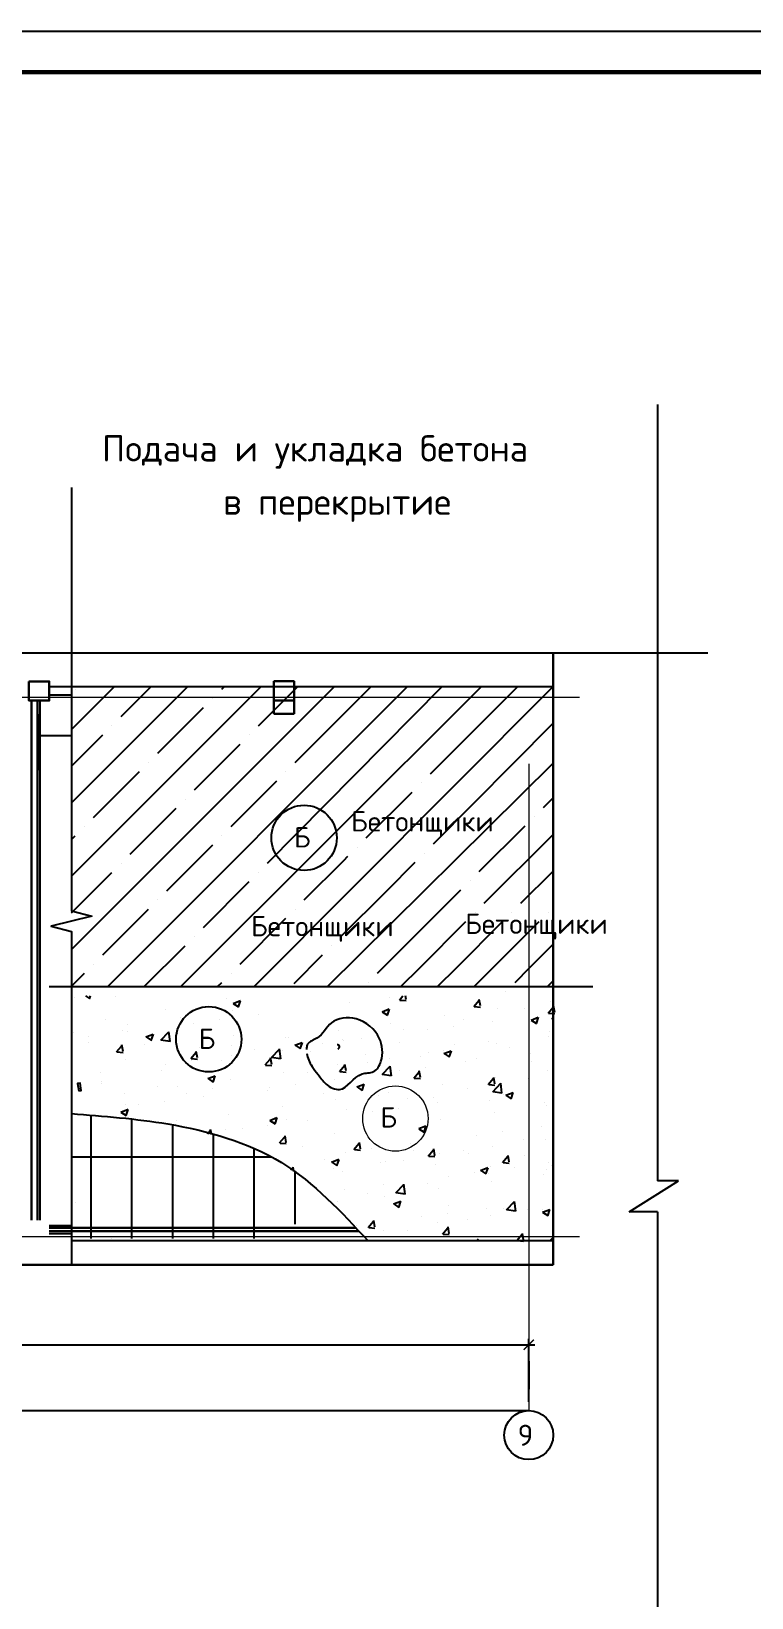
# Model space of a CAD drawing. Header units: millimetres. Extents: x 5763 to 12018931, y 39842 to 3600577.
# Drawn here: x 473923 to 491575, y 275832 to 314200 of the extents above; entities that cross this region are included whole.
import ezdxf

# ---------------------------------------------------------------- set-up
doc = ezdxf.new("R2010")
doc.units = ezdxf.units.MM
doc.linetypes.add('ACAD_ISO04W100', pattern=[30, 24, -3, 0, -3])
for name, color, linetype in [('доп сетки', 120, 'Continuous'), ('Размеры', 7, 'Continuous'), ('тон стена', 7, 'Continuous'), ('тонкие', 2, 'Continuous')]:
    doc.layers.add(name, color=color, linetype=linetype)
for name, color, linetype, lineweight in [('Колонна', 7, 'Continuous', 5), ('Оси', 7, 'ACAD_ISO04W100', 15), ('Основные', 7, 'Continuous', 30), ('разм', 5, 'Continuous', 15), ('Стена', 7, 'Continuous', 50)]:
    doc.layers.add(name, color=color, linetype=linetype, lineweight=lineweight)
doc.styles.add('ISOCPEUR', font='isocpeur.ttf')
doc.styles.get("Standard").update_dxf_attribs({"font": 'romans.shx', "width": 0.7, "oblique": 15, "height": 500})
doc.dimstyles.new('ISO-25', dxfattribs={"dimtxt": 500, "dimasz": 250, "dimexe": 150, "dimexo": 100, "dimgap": 125, "dimtad": 1, "dimtxsty": 'Standard', "dimblk": 'ARCHTICK', "dimcen": 25, "dimdle": 150, "dimadec": 0, "dimazin": 0, "dimtfac": 1, "dimtmove": 0, "dimatfit": 3, "dimfxl": 1, "dimarcsym": 0})

# ---------------------------------------------------------------- blocks, each defined once
blk = doc.blocks.new('_ArchTick')
at = {"color": 0, "linetype": 'ByBlock', "const_width": 0.15}
blk.add_lwpolyline([(-0.5, -0.5), (0.5, 0.5)], dxfattribs=at)
blk = doc.blocks.new('*D233')
at = {"color": 0, "lineweight": -2, "transparency": 16777216}
for p, q in [((429613, 282026), (486263, 282026)), ((429763, 280628), (429763, 282176)), ((486113, 280628), (486113, 282176))]:
    blk.add_line(p, q, dxfattribs=at)
at = {"layer": 'Defpoints', "color": 0, "transparency": 16777216}
for p in [(486113, 282026), (429763, 280528), (486113, 280528)]:
    blk.add_point(p, dxfattribs=at)
at = {"color": 0, "lineweight": -2, "transparency": 16777216, "xscale": 250, "yscale": 250, "zscale": 250, "rotation": 180}
blk.add_blockref('_ArchTick', (429763, 282026), dxfattribs=at)
at = {"color": 0, "lineweight": -2, "transparency": 16777216, "xscale": 250, "yscale": 250, "zscale": 250}
blk.add_blockref('_ArchTick', (486113, 282026), dxfattribs=at)
at = {"color": 0, "transparency": 16777216, "insert": (457938, 282401), "char_height": 500, "attachment_point": 5}
blk.add_mtext('29560', dxfattribs=at)

msp = doc.modelspace()

# ---------------------------------------------------------------- linework, layer by layer
msp.add_line((429762.70548, 280413.92865), (486112.70548, 280413.92865))
at = {"color": 0}
msp.add_lwpolyline([(411614.6773, 195399.82394), (411614.6773, 314199.82394), (579814.6773, 314199.82394), (579814.6773, 195399.82394)], close=True, dxfattribs=at)
at = {"color": 0, "lineweight": 40, "const_width": 100}
msp.add_lwpolyline([(415614.6773, 196399.82394), (415614.6773, 313199.82394), (578814.6773, 313199.82394), (578814.6773, 196399.82394)], close=True, dxfattribs=at)
at = {"layer": 'доп сетки', "color": 0}
for p, q in [((474908.31467, 297098.98551), (475959.98197, 298150.65281)), ((474908.31467, 295302.93429), (477756.03319, 298150.65281)), ((474908.31467, 293506.88306), (479552.08442, 298150.65281)), ((474908.31467, 291710.83184), (481349.73449, 298150.65281)), ((475794.18686, 290800.65281), (483139.04722, 298150.65281)), ((476122.26492, 297414.90976), (476858.00797, 298150.65281)), ((477590.23809, 290800.65281), (484953.99967, 298150.65281)), ((478591.83535, 298088.42897), (478654.05919, 298150.65281)), ((479386.28931, 290800.65281), (486707.64904, 298150.65281)), ((479489.86097, 297190.40336), (480450.11042, 298150.65281)), ((479714.36737, 293822.80732), (483987.48163, 298150.65281)), ((480387.88658, 296292.37775), (482253.11754, 298150.65281)), ((483702.39298, 296014.7817), (485842.01111, 298150.65281)), ((474999.73291, 298088.42897), (474999.73291, 298088.42897)), ((478367.32895, 297863.92257), (478367.32895, 297863.92257)), ((477020.29053, 296516.88415), (478142.82255, 297639.41617)), ((475897.75852, 297190.40336), (475897.75852, 297190.40336)), ((483780.66373, 294297.00122), (486707.58805, 297254.60382)), ((474908.31467, 296200.95951), (475673.25212, 296965.89696)), ((477918.31615, 295618.85854), (479040.84816, 296741.39056)), ((479265.35456, 296965.89696), (479265.35456, 296965.89696)), ((476795.78413, 296292.37775), (476795.78413, 296292.37775)), ((481182.34054, 290800.65281), (486707.52097, 296269.08651)), ((475448.74571, 294945.33933), (476571.27773, 296067.87135)), ((478816.34176, 294720.83293), (479938.87377, 295843.36494)), ((480163.38018, 296067.87135), (480163.38018, 296067.87135)), ((482130.84816, 294443.23688), (483253.38018, 295565.7689)), ((483477.88658, 295790.2753), (483477.88658, 295790.2753)), ((476346.77132, 294047.31372), (477469.30334, 295169.84573)), ((477693.80974, 295394.35214), (477693.80974, 295394.35214)), ((486470.79512, 295191.08139), (486707.4637, 295427.74998)), ((475224.23931, 294720.83293), (475224.23931, 294720.83293)), ((484899.2503, 293619.53657), (486021.78231, 294742.06859)), ((486246.28872, 294966.57499), (486246.28872, 294966.57499)), ((474908.31467, 294404.90829), (474999.73291, 294496.32652)), ((478591.83535, 294496.32652), (478591.83535, 294496.32652)), ((485019.93658, 292842.19763), (486707.40215, 294523.37023)), ((477244.79694, 293149.28811), (478367.32895, 294271.82012)), ((481578.26409, 293890.65281), (481681.83535, 293994.22408)), ((481906.34176, 294218.73048), (481906.34176, 294218.73048)), ((483556.15732, 294072.49482), (483556.15732, 294072.49482)), ((474908.31467, 292608.85706), (475897.75852, 293598.30091)), ((476122.26492, 293822.80732), (476122.26492, 293822.80732)), ((479489.86097, 293598.30091), (479489.86097, 293598.30091)), ((480612.39298, 292924.7817), (481578.26409, 293890.65281)), ((482632.95061, 293149.28811), (483331.65092, 293847.98842)), ((485917.96258, 292842.19763), (486707.34125, 293628.63251)), ((478142.82255, 292251.26249), (479265.35456, 293373.79451)), ((481510.41859, 292026.75609), (482632.95061, 293149.28811)), ((483327.70548, 292047.99175), (484450.23749, 293170.52377)), ((484674.7439, 293395.03017), (484674.7439, 293395.03017)), ((477020.29053, 292924.7817), (477020.29053, 292924.7817)), ((475673.25212, 291577.74329), (476795.78413, 292700.2753)), ((479040.84816, 291353.23688), (480163.38018, 292475.7689)), ((480387.88658, 292700.2753), (480387.88658, 292700.2753)), ((483448.39176, 291270.65281), (484570.92378, 292393.18482)), ((484346.41776, 291270.65281), (485468.94978, 292393.18482)), ((484795.43018, 292617.69123), (484795.43018, 292617.69123)), ((485244.44298, 291270.65281), (486366.975, 292393.18482)), ((485693.45618, 292617.69123), (485693.45618, 292617.69123)), ((486591.4814, 292617.69123), (486591.4814, 292617.69123)), ((477918.31615, 292026.75609), (477918.31615, 292026.75609)), ((482408.44421, 291128.73048), (483327.70548, 292047.99175)), ((476692.21286, 290800.65281), (477693.80974, 291802.24969)), ((481285.91219, 291802.24969), (481285.91219, 291802.24969)), ((486142.46898, 291270.65281), (486707.21919, 291835.40302)), ((475448.74571, 291353.23688), (475448.74571, 291353.23688)), ((480362.70548, 290879.04297), (481061.40579, 291577.74329)), ((482978.39176, 290800.65281), (483448.39176, 291270.65281)), ((483876.41776, 290800.65281), (484346.41776, 291270.65281)), ((484774.44298, 290800.65281), (485244.44298, 291270.65281)), ((485776.04025, 290904.22408), (486142.46898, 291270.65281)), ((474908.31467, 290812.80584), (475224.23931, 291128.73048)), ((478488.26409, 290800.65281), (478591.83535, 290904.22408)), ((478816.34176, 291128.73048), (478816.34176, 291128.73048)), ((482183.9378, 290904.22408), (482183.9378, 290904.22408)), ((486570.49421, 290800.65281), (486707.65676, 290937.81536)), ((474980.97558, 290520.80546), (474980.97558, 290520.80546)), ((475248.12646, 290573.58521), (475347.99887, 290506.22042)), ((475347.80941, 290504.21309), (475371.08645, 290573.58521)), ((475355.71522, 290484.11505), (475355.71522, 290484.11505)), ((475991.57838, 290567.82802), (475991.57838, 290567.82802)), ((478700.1315, 290504.45434), (478700.1315, 290504.45434)), ((478867.18694, 290388.4593), (479045.03401, 290456.72839)), ((478998.11718, 290300.79061), (479049.61902, 290454.28058)), ((482689.32135, 290535.76662), (482689.32135, 290535.76662)), ((482944.33877, 290471.49761), (483030.00044, 290573.58521)), ((482955.97571, 290471.25079), (483107.79578, 290457.96825)), ((483107.91746, 290486.45282), (483091.84549, 290573.58521)), ((484766.18546, 290312.10675), (484888.6365, 290458.03822)), ((484929.75585, 290327.04998), (484900.38807, 290486.26412)), ((485551.53385, 290679.71767), (485551.53385, 290679.71767)), ((477218.83968, 290250.18943), (477218.83968, 290250.18943)), ((478856.4321, 290207.14502), (478856.4321, 290207.14502)), ((478871.96165, 290388.01712), (478998.30698, 290302.79612)), ((479487.34111, 290114.21792), (479487.34111, 290114.21792)), ((481727.34223, 290409.11966), (481727.34223, 290409.11966)), ((482517.5006, 290185.03324), (482695.34767, 290253.30234)), ((482522.26976, 290184.59282), (482648.61508, 290099.37182)), ((482648.42495, 290097.36813), (482699.92679, 290250.8581)), ((484051.1313, 290083.9244), (484051.1313, 290083.9244)), ((484777.81657, 290311.86036), (484929.63665, 290298.57783)), ((485355.2606, 290262.76731), (485355.2606, 290262.76731)), ((486001.72181, 290260.25462), (486001.72181, 290260.25462)), ((486588.03215, 290152.7159), (486710.48319, 290298.64737)), ((486599.65744, 290152.46994), (486751.47751, 290139.18741)), ((486638.23117, 290425.37455), (486638.23117, 290425.37455)), ((486751.59423, 290167.64714), (486722.22645, 290326.86128)), ((475737.54787, 289995.92452), (475737.54787, 289995.92452)), ((476156.14825, 289713.50002), (476156.14825, 289713.50002)), ((476269.33223, 289865.69488), (476269.33223, 289865.69488)), ((476285.36087, 289692.66922), (476285.36087, 289692.66922)), ((477098.55425, 289485.66295), (477296.39103, 289691.85139)), ((477323.5732, 289451.92665), (477295.51083, 289693.14984)), ((477573.46153, 290044.53779), (477573.46153, 290044.53779)), ((477889.49883, 289903.85799), (477889.49883, 289903.85799)), ((478525.36199, 289987.57097), (478525.36199, 289987.57097)), ((481448.91805, 289730.87735), (481448.91805, 289730.87735)), ((482731.88862, 289893.48459), (482731.88862, 289893.48459)), ((483039.13818, 289751.7248), (483039.13818, 289751.7248)), ((483625.26268, 289745.14964), (483625.26268, 289745.14964)), ((484261.12584, 289828.86261), (484261.12584, 289828.86261)), ((484520.43, 290005.98971), (484520.43, 290005.98971)), ((485223.10496, 289955.50956), (485223.10496, 289955.50956)), ((486167.81425, 289981.60719), (486345.66132, 290049.87629)), ((486172.57787, 289981.16851), (486298.92319, 289895.94752)), ((486298.73272, 289893.94565), (486350.23456, 290047.43562)), ((486610.34425, 289702.5549), (486610.34425, 289702.5549)), ((486674.06586, 290006.19846), (486707.52528, 290039.65788)), ((474950.08955, 289675.25507), (474950.08955, 289675.25507)), ((475323.38175, 289566.02227), (475323.38175, 289566.02227)), ((475335.79586, 289429.60221), (475335.79586, 289429.60221)), ((476009.38622, 289198.49258), (476131.83726, 289344.42405)), ((476172.97729, 289213.49447), (476143.60951, 289372.70861)), ((476691.70181, 289372.31477), (476691.70181, 289372.31477)), ((476733.02209, 289569.23016), (476910.86916, 289637.49926)), ((476737.79745, 289568.78944), (476864.14278, 289483.56844)), ((476863.95227, 289481.56203), (476915.45411, 289635.052)), ((477096.37317, 289494.87213), (477322.2724, 289459.83649)), ((477512.0542, 289656.21258), (477512.0542, 289656.21258)), ((478047.60777, 289315.02733), (478047.60777, 289315.02733)), ((478825.54607, 289361.59464), (478825.54607, 289361.59464)), ((478867.96015, 289598.92514), (478867.96015, 289598.92514)), ((480144.78875, 289552.03445), (480144.78875, 289552.03445)), ((480223.8661, 289541.6377), (480223.8661, 289541.6377)), ((480383.33574, 289365.80411), (480561.18281, 289434.07321)), ((480388.10556, 289365.36514), (480514.45089, 289280.14414)), ((480423.28244, 289323.60094), (480423.28244, 289323.60094)), ((480514.26004, 289278.13955), (480565.76188, 289431.62952)), ((481059.14561, 289407.31391), (481059.14561, 289407.31391)), ((481557.84637, 289497.45989), (481557.84637, 289497.45989)), ((481579.77205, 289484.35026), (481579.77205, 289484.35026)), ((482021.12473, 289533.96087), (482021.12473, 289533.96087)), ((482935.678, 289427.06282), (482935.678, 289427.06282)), ((484291.58396, 289369.77538), (484291.58396, 289369.77538)), ((485129.05244, 289448.28999), (485129.05244, 289448.28999)), ((485324.37457, 289417.21692), (485324.37457, 289417.21692)), ((485647.48991, 289312.48794), (485647.48991, 289312.48794)), ((486607.34514, 289579.82416), (486607.34514, 289579.82416)), ((476021.04051, 289198.24605), (476172.86059, 289184.96351)), ((476238.4462, 289020.14449), (476238.4462, 289020.14449)), ((477542.5755, 289198.9874), (477542.5755, 289198.9874)), ((477831.23291, 289039.10172), (477953.68395, 289185.03319)), ((477842.88138, 289038.85563), (477994.70145, 289025.57309)), ((477857.16537, 288985.76522), (477857.16537, 288985.76522)), ((477994.81568, 289054.09163), (477965.4479, 289213.30577)), ((478595.26274, 288988.93007), (478595.26274, 288988.93007)), ((478819.14449, 289112.41217), (478819.14449, 289112.41217)), ((479403.51372, 289257.73989), (479403.51372, 289257.73989)), ((479653.0796, 288879.71087), (479775.53064, 289025.64233)), ((479816.65406, 288894.68879), (479787.28628, 289053.90293)), ((479807.16397, 289074.44438), (480033.0632, 289039.40873)), ((479809.34466, 289065.23967), (480007.18144, 289271.42811)), ((480034.36403, 289031.50397), (480006.30166, 289272.72716)), ((480076.55456, 289243.19498), (480076.55456, 289243.19498)), ((480759.41967, 289200.45245), (480759.41967, 289200.45245)), ((482115.32562, 289143.16501), (482115.32562, 289143.16501)), ((482166.46881, 288939.76017), (482166.46881, 288939.76017)), ((482701.00259, 289047.9342), (482701.00259, 289047.9342)), ((483471.23157, 289085.87757), (483471.23157, 289085.87757)), ((483647.76062, 289194.02508), (483647.76062, 289194.02508)), ((484020.24527, 289238.37401), (484020.24527, 289238.37401)), ((484033.64939, 289162.37806), (484211.49647, 289230.64715)), ((484038.41367, 289161.94083), (484164.759, 289076.71984)), ((484164.56781, 289074.71707), (484216.06965, 289228.20704)), ((484554.90834, 288953.70382), (484554.90834, 288953.70382)), ((484827.13752, 289028.59013), (484827.13752, 289028.59013)), ((486159.0463, 289164.89258), (486159.0463, 289164.89258)), ((486183.04348, 288971.30269), (486183.04348, 288971.30269)), ((474919.20352, 288829.70468), (474919.20352, 288829.70468)), ((475617.16425, 288690.86348), (475617.16425, 288690.86348)), ((477113.97093, 288734.66516), (477113.97093, 288734.66516)), ((477221.30221, 288902.05225), (477221.30221, 288902.05225)), ((478249.17089, 288546.57498), (478427.01796, 288614.84407)), ((478253.94137, 288546.13746), (478380.28669, 288460.91646)), ((478380.09514, 288458.91098), (478431.59697, 288612.40095)), ((479664.72224, 288879.4652), (479816.54231, 288866.18267)), ((480113.90272, 288706.48406), (480113.90272, 288706.48406)), ((480685.177, 288685.49526), (480685.177, 288685.49526)), ((481352.9281, 288532.15512), (481352.9281, 288532.15512)), ((481418.03202, 288885.32696), (481418.03202, 288885.32696)), ((481474.92629, 288720.32001), (481597.37733, 288866.25148)), ((481486.56311, 288720.07478), (481638.38318, 288706.79225)), ((481638.49245, 288735.28594), (481609.12467, 288894.50009)), ((482517.95476, 288654.01662), (482743.854, 288618.98097)), ((482520.13507, 288644.81639), (482717.97185, 288851.00483)), ((482745.15485, 288611.08129), (482717.09248, 288852.30448)), ((482957.06606, 288743.34389), (482957.06606, 288743.34389)), ((483296.77298, 288560.92916), (483419.22402, 288706.86062)), ((483308.40397, 288560.68436), (483460.22404, 288547.40182)), ((483460.33083, 288575.8831), (483430.96305, 288735.09724)), ((483592.92922, 288827.05686), (483592.92922, 288827.05686)), ((485118.61967, 288401.5383), (485241.07071, 288547.46977)), ((485282.16921, 288416.48026), (485252.80143, 288575.6944)), ((485293.48854, 288571.66653), (485293.48854, 288571.66653)), ((486099.10298, 288559.40244), (486099.10298, 288559.40244)), ((486576.4591, 288734.27377), (486576.4591, 288734.27377)), ((475632.67911, 288480.40025), (475632.67911, 288480.40025)), ((475650.81704, 288422.39166), (475650.81704, 288422.39166)), ((476207.56017, 288174.5941), (476207.56017, 288174.5941)), ((477006.72299, 288365.10422), (477006.72299, 288365.10422)), ((477511.68947, 288353.43701), (477511.68947, 288353.43701)), ((477722.59337, 288176.96544), (477722.59337, 288176.96544)), ((478362.62895, 288307.81678), (478362.62895, 288307.81678)), ((478794.66004, 288516.04425), (478794.66004, 288516.04425)), ((479718.5349, 288250.52934), (479718.5349, 288250.52934)), ((479755.08582, 288321.79519), (479755.08582, 288321.79519)), ((480390.94898, 288405.50817), (480390.94898, 288405.50817)), ((481074.44085, 288193.2419), (481074.44085, 288193.2419)), ((481899.48454, 288343.14893), (482077.33161, 288411.41802)), ((481904.24947, 288342.71316), (482030.5948, 288257.49216)), ((482030.40291, 288255.4885), (482081.90474, 288408.97847)), ((482670.11655, 288202.38381), (482670.11655, 288202.38381)), ((483989.35923, 288392.82362), (483989.35923, 288392.82362)), ((484617.81116, 288305.13753), (484617.81116, 288305.13753)), ((485130.24483, 288401.29394), (485282.06491, 288388.0114)), ((485228.74556, 288233.58886), (485454.64479, 288198.55321)), ((485230.92548, 288224.39311), (485428.76225, 288430.58155)), ((485455.94568, 288190.65861), (485427.88331, 288431.8818)), ((485490.84967, 288163.08684), (485490.84967, 288163.08684)), ((485549.79819, 288139.72287), (485727.64526, 288207.99197)), ((485680.71067, 288052.06601), (485732.21251, 288205.55598)), ((486126.71283, 288246.79981), (486126.71283, 288246.79981)), ((476115.00603, 287727.34585), (476292.8531, 287795.61494)), ((476241.30156, 287922.70053), (476241.30156, 287922.70053)), ((476245.93023, 287639.6824), (476297.43207, 287793.17237)), ((476553.10558, 287900.2465), (476553.10558, 287900.2465)), ((477188.96874, 287983.95947), (477188.96874, 287983.95947)), ((478150.94786, 288110.60642), (478150.94786, 288110.60642)), ((480083.01668, 287860.93367), (480083.01668, 287860.93367)), ((481387.14599, 288039.77658), (481387.14599, 288039.77658)), ((481655.22753, 287796.60771), (481655.22753, 287796.60771)), ((482430.3468, 288135.95446), (482430.3468, 288135.95446)), ((482924.73259, 287825.25111), (482924.73259, 287825.25111)), ((483136.51935, 288050.87262), (483136.51935, 288050.87262)), ((483786.25275, 288078.66702), (483786.25275, 288078.66702)), ((483886.71171, 287951.89807), (483886.71171, 287951.89807)), ((485142.1587, 288021.37958), (485142.1587, 288021.37958)), ((485554.55758, 288139.28885), (485680.90291, 288054.06785)), ((486498.06466, 287964.09214), (486498.06466, 287964.09214)), ((486545.57307, 287888.72338), (486545.57307, 287888.72338)), ((474948.96762, 287689.05773), (474948.96762, 287689.05773)), ((476119.77717, 287726.90978), (476246.1225, 287641.68878)), ((477480.80344, 287507.88662), (477480.80344, 287507.88662)), ((478763.774, 287670.49386), (478763.774, 287670.49386)), ((479722.75236, 287403.70242), (479722.75236, 287403.70242)), ((479765.31968, 287523.91979), (479943.16676, 287592.18889)), ((479770.08528, 287523.48548), (479896.4306, 287438.26448)), ((479896.238, 287436.25992), (479947.73983, 287589.74989)), ((480173.93572, 287542.3428), (480173.93572, 287542.3428)), ((480684.73148, 287530.34937), (480684.73148, 287530.34937)), ((482288.86943, 287741.53814), (482288.86943, 287741.53814)), ((483415.63334, 287320.49374), (483593.48041, 287388.76284)), ((483546.54577, 287232.83744), (483598.0476, 287386.32741)), ((483958.4732, 287547.27324), (483958.4732, 287547.27324)), ((485262.6025, 287726.11614), (485262.6025, 287726.11614)), ((478239.96452, 287195.6259), (478306.11816, 287274.46474)), ((478342.77917, 287167.64641), (478317.86126, 287302.73605)), ((478692.64391, 287288.07789), (478692.64391, 287288.07789)), ((479086.88919, 287319.98944), (479086.88919, 287319.98944)), ((480005.51381, 286969.14242), (480127.96485, 287115.07388)), ((480052.13065, 287015.38328), (480052.13065, 287015.38328)), ((480169.06743, 286984.11906), (480139.69965, 287143.33321)), ((481356.25995, 287194.22619), (481356.25995, 287194.22619)), ((482639.23052, 287356.83343), (482639.23052, 287356.83343)), ((483420.39339, 287320.06117), (483546.73871, 287234.84017)), ((484822.65305, 287161.28109), (484822.65305, 287161.28109)), ((485458.51621, 287244.99406), (485458.51621, 287244.99406)), ((485994.23422, 287043.87817), (485994.23422, 287043.87817)), ((486420.49533, 287371.64101), (486420.49533, 287371.64101)), ((486514.68704, 287043.17299), (486514.68704, 287043.17299)), ((480017.1505, 286968.89877), (480168.97057, 286955.61624)), ((480579.82072, 286895.30984), (480579.82072, 286895.30984)), ((481620.67281, 286739.73239), (481620.67281, 286739.73239)), ((481827.3605, 286809.75156), (481949.81154, 286955.68303)), ((481838.99137, 286809.50835), (481990.81144, 286796.22582)), ((481935.72667, 286838.0224), (481935.72667, 286838.0224)), ((481990.90581, 286824.71622), (481961.53803, 286983.93037)), ((482256.53597, 286823.44537), (482256.53597, 286823.44537)), ((483218.51509, 286950.09232), (483218.51509, 286950.09232)), ((483291.63262, 286780.73496), (483291.63262, 286780.73496)), ((483649.20719, 286650.36071), (483771.65823, 286796.29217)), ((483660.83223, 286650.11793), (483812.6523, 286636.83539)), ((483812.7442, 286665.31338), (483783.37642, 286824.52752)), ((483927.58717, 286701.72285), (483927.58717, 286701.72285)), ((484512.94241, 286789.61326), (484512.94241, 286789.61326)), ((484647.53857, 286723.44752), (484647.53857, 286723.44752)), ((485231.71647, 286880.56575), (485231.71647, 286880.56575)), ((485471.05388, 286490.96985), (485593.50492, 286636.90132)), ((485634.58258, 286505.91054), (485605.2148, 286665.12468)), ((486003.44453, 286666.16008), (486003.44453, 286666.16008)), ((480016.53485, 286528.54362), (480016.53485, 286528.54362)), ((480284.68266, 286314.99459), (480343.9305, 286376.74358)), ((480355.95442, 286267.12416), (480343.05014, 286378.04892)), ((481115.37429, 286554.12459), (481115.37429, 286554.12459)), ((481281.46848, 286501.26461), (481459.31555, 286569.5337)), ((481286.22919, 286500.83349), (481412.57452, 286415.6125)), ((481325.37392, 286348.6758), (481325.37392, 286348.6758)), ((481412.38086, 286413.60886), (481463.8827, 286567.09883)), ((481550.35878, 286281.08344), (481550.35878, 286281.08344)), ((482471.28024, 286496.83715), (482471.28024, 286496.83715)), ((482608.34449, 286511.28304), (482608.34449, 286511.28304)), ((483031.65059, 286535.34835), (483031.65059, 286535.34835)), ((483827.18619, 286439.54971), (483827.18619, 286439.54971)), ((484790.31958, 286243.18831), (484790.31958, 286243.18831)), ((484931.78214, 286297.83856), (485109.62921, 286366.10765)), ((484936.5373, 286297.40919), (485062.88263, 286212.18819)), ((485062.68863, 286210.18638), (485114.19047, 286363.67635)), ((485121.56485, 286231.91355), (485121.56485, 286231.91355)), ((485183.09214, 286382.26227), (485183.09214, 286382.26227)), ((485482.67309, 286490.72751), (485634.49317, 286477.44497)), ((485752.2987, 286369.83527), (485752.2987, 286369.83527)), ((486538.99809, 286324.97483), (486538.99809, 286324.97483)), ((486602.85666, 286486.17846), (486602.85666, 286486.17846)), ((486674.06586, 286414.09602), (486674.06586, 286414.09602)), ((482550.31846, 285948.28657), (482550.31846, 285948.28657)), ((482856.88414, 285750.13187), (483054.72091, 285956.3203)), ((483081.90333, 285716.40306), (483053.84096, 285957.62624)), ((483640.27304, 285977.64864), (483640.27304, 285977.64864)), ((483896.70114, 285856.17246), (483896.70114, 285856.17246)), ((484154.45642, 286159.47534), (484154.45642, 286159.47534)), ((485200.83044, 286035.01536), (485200.83044, 286035.01536)), ((486483.80101, 286197.6226), (486483.80101, 286197.6226)), ((474999.73291, 285516.0704), (474999.73291, 285516.0704)), ((481294.48789, 285503.12541), (481294.48789, 285503.12541)), ((481430.39547, 285546.91405), (481430.39547, 285546.91405)), ((481588.33934, 285821.63962), (481588.33934, 285821.63962)), ((482158.98122, 285723.38373), (482158.98122, 285723.38373)), ((482577.45846, 285665.73265), (482577.45846, 285665.73265)), ((482786.30142, 285489.62661), (482786.30142, 285489.62661)), ((482797.61728, 285478.60942), (482975.46435, 285546.87852)), ((482802.3731, 285478.18151), (482928.71843, 285392.96051)), ((482854.6995, 285759.33768), (483080.59873, 285724.30203)), ((482928.52372, 285390.9578), (482980.02556, 285544.44777)), ((485567.67454, 285329.70859), (485765.51132, 285535.89702)), ((485792.69416, 285295.98038), (485764.63179, 285537.20356)), ((486688.24003, 285579.21829), (486688.24003, 285579.21829)), ((483486.2598, 285157.66959), (483486.2598, 285157.66959)), ((484122.12296, 285241.38256), (484122.12296, 285241.38256)), ((484142.20737, 285432.33917), (484142.20737, 285432.33917)), ((484610.32357, 285088.76109), (484610.32357, 285088.76109)), ((485084.10208, 285368.02952), (485084.10208, 285368.02952)), ((485169.94441, 285189.46498), (485169.94441, 285189.46498)), ((485498.11332, 285375.05173), (485498.11332, 285375.05173)), ((485565.4903, 285338.90992), (485791.38953, 285303.87428)), ((486091.61539, 285343.026), (486091.61539, 285343.026)), ((486447.93093, 285275.18337), (486625.77801, 285343.45247)), ((486452.68121, 285274.75721), (486579.02654, 285189.53621)), ((486452.91497, 285352.07221), (486452.91497, 285352.07221)), ((486578.83149, 285187.53532), (486630.33333, 285341.02529)), ((481882.12184, 284946.48082), (481882.12184, 284946.48082)), ((482179.79472, 284899.18311), (482302.24576, 285045.11457)), ((482191.41963, 284898.94192), (482343.2397, 284885.65939)), ((482343.31918, 284914.1465), (482313.9514, 285073.36064)), ((482546.57242, 284820.18226), (482546.57242, 284820.18226)), ((483129.03176, 284834.49618), (483129.03176, 284834.49618)), ((483865.8151, 285010.62207), (483865.8151, 285010.62207)), ((484001.64141, 284739.79225), (484124.09245, 284885.72372)), ((484013.26049, 284739.5515), (484165.08056, 284726.26897)), ((484165.15756, 284754.74366), (484135.78978, 284913.9578)), ((485823.4881, 284580.4014), (485945.93914, 284726.33286)), ((485986.99595, 284595.34082), (485957.62817, 284754.55496)), ((486706.72471, 284570.65281), (474908.31467, 284570.65281)), ((475897.75852, 284618.04479), (475897.75852, 284618.04479)), ((484830.62266, 284570.65281), (484878.01464, 284618.04479)), ((485835.10135, 284580.16108), (485986.92142, 284566.87854)), ((486020.04341, 284577.41254), (486020.04341, 284577.41254)), ((486626.67388, 284570.65281), (486706.73643, 284650.71536)), ((486655.90657, 284661.12551), (486655.90657, 284661.12551))]:
    msp.add_line(p, q, dxfattribs=at)
msp.add_open_spline([(480671.8492, 289160.02912), (480689.05832, 289047.97142), (480776.02997, 288861.50535), (480900.11609, 288712.62733), (480952.98753, 288649.19239), (481009.47091, 288566.49183), (481131.81296, 288387.36381), (481607.86219, 288146.85458), (481869.10942, 288718.0766), (482344.34652, 288663.97085), (482563.42482, 289054.52078), (482503.28079, 289622.00528), (481962.28269, 290092.7122), (481227.89117, 290018.85499), (481039.36715, 289534.88727), (480698.95249, 289457.70593), (480669.38365, 289319.10848), (480666.10735, 289272.9014), (480665.68161, 289260.27522)], degree=3, knots=[24.3406163507, 24.3406163507, 24.3406163507, 24.3406163507, 26.0165450122, 27.260793737, 27.260793737, 27.260793737, 28.7852067225, 30.562646258, 33.9083929554, 35.3634780982, 36.9028817178, 39.7534862481, 43.4279471664, 46.506259466, 49.0969625537, 50.432183715, 50.9222889334, 51.1072700467, 51.1072700467, 51.1072700467, 51.1072700467], dxfattribs=at)
msp.add_spline([(474908.31467, 287689.05773), (477269.17493, 287434.95005), (480051.43695, 286490.76376), (482174.9698, 284570.65281)], degree=3, dxfattribs=at)
at = {"layer": 'Колонна', "color": 0, "lineweight": 30}
for p, q in [((479862.70548, 298279.79637), (479862.70548, 297479.79637)), ((479862.70548, 298279.79637), (480362.70548, 298279.79637)), ((480362.70548, 297479.79637), (480362.70548, 298279.79637)), ((479862.70548, 297479.79637), (480362.70548, 297479.79637))]:
    msp.add_line(p, q, dxfattribs=at)
at = {"layer": 'Оси', "color": 0}
for p, q in [((424967.0743, 297891.23173), (487355.44826, 297891.23173)), ((486112.70548, 296255.65281), (486112.70548, 280413.92865)), ((424967.0743, 284675.65281), (487355.44826, 284675.65281)), ((486112.70548, 281141.95685), (486112.70548, 280413.92865))]:
    msp.add_line(p, q, dxfattribs=at)
at = {"layer": 'Основные', "color": 0}
for p, q in [((486707.70548, 298979.8278), (486706.72471, 283983.16107)), ((473923.59258, 285075.65281), (473923.59258, 297806.81065)), ((474074.71099, 285075.65281), (474074.71099, 297806.81065)), ((481878.1434, 284890.65281), (474362.70548, 284890.65281)), ((481952.73743, 284810.65281), (474362.70548, 284810.65281)), ((486706.72471, 283983.16107), (429167.70548, 283983.16107))]:
    msp.add_line(p, q, dxfattribs=at)
at = {"layer": 'Размеры', "color": 0}
for p, q in [((489269.60857, 305056.13808), (489269.60857, 286046.21871)), ((446931.91906, 298979.8278), (490502.64962, 298979.8278)), ((474134.71099, 297806.81065), (474134.71099, 285075.65281)), ((474087.70548, 296100.65281), (474087.70548, 297475.65281)), ((488576.86289, 285279.33583), (489780.54781, 286046.21871)), ((489780.54781, 286046.21871), (489269.60857, 286046.21871)), ((489269.60857, 285279.33583), (488576.86289, 285279.33583)), ((489269.60857, 285279.33583), (489269.60857, 258524.88784)), ((474362.70548, 284950.65281), (474908.31467, 284950.65281)), ((474362.70548, 284750.65281), (474908.31467, 284750.65281)), ((486112.70548, 281623.6802), (486112.70548, 280941.95685))]:
    msp.add_line(p, q, dxfattribs=at)
msp.add_lwpolyline([(475086.36237, 288248.96522), (475145.64657, 288258.20554), (475117.9256, 288436.05814), (475058.6414, 288426.81782)], close=True, dxfattribs=at)
for centre, radius in [((480606.7056, 294444.16533), 800), ((478271.74078, 289509.36668), 800), ((486112.70548, 279813.92865), 600)]:
    msp.add_circle(centre, radius, dxfattribs=at)
at = {"layer": 'Размеры', "color": 0, "lineweight": 20}
msp.add_circle((482844.20321, 287567.57987), 800, dxfattribs=at)
at = {"layer": 'Размеры', "color": 0}
msp.add_arc((481424.85822, 289328.00045), 50, 278.859115135, 98.859115135, dxfattribs=at)
at = {"layer": 'Стена', "color": 0, "lineweight": 5}
msp.add_line((479862.70548, 297689.79637), (479862.70548, 298069.79637), dxfattribs=at)
at = {"layer": 'тон стена', "color": 0, "linetype": 'Continuous', "ltscale": 0.5}
msp.add_lwpolyline([(474908.31467, 303023.54941), (474908.31467, 292653.29702), (475408.31467, 292528.29702), (474408.31467, 292278.29702), (474908.31467, 292153.29702), (474908.31467, 283983.16107)], dxfattribs=at)
at = {"layer": 'тон стена', "color": 0, "lineweight": 30}
for points in [[(473862.70548, 298275.65281), (474362.70548, 298275.65281), (474362.70548, 297806.81065), (473862.70548, 297806.81065)], [(479862.70548, 298279.79637), (480362.70548, 298279.79637), (480362.70548, 297810.95421), (479862.70548, 297810.95421)]]:
    msp.add_lwpolyline(points, close=True, dxfattribs=at)
at = {"layer": 'тонкие', "color": 0}
for p, q in [((474362.70548, 298150.65281), (486707.64904, 298150.65281)), ((474362.70548, 297950.65281), (474908.31467, 297950.65281)), ((474087.70548, 296950.65281), (474908.31467, 296950.65281)), ((474362.70548, 290800.65281), (487679.83492, 290800.65281)), ((475387.70548, 284633.07007), (475387.70548, 287652.21501)), ((476387.70548, 284633.07007), (476387.70548, 287558.65522)), ((477387.70548, 284633.07007), (477387.70548, 287414.01355)), ((478387.70548, 284633.07007), (478387.70548, 287184.50729)), ((474908.31467, 286633.07007), (479796.88646, 286633.07007)), ((479387.70548, 284633.07007), (479387.70548, 286829.62168)), ((480387.70548, 284983.07007), (480387.70548, 286274.79656))]:
    msp.add_line(p, q, dxfattribs=at)

# ---------------------------------------------------------------- texts
at = {"lineweight": 20, "char_height": 500, "attachment_point": 1, "style": 'ISOCPEUR'}
for s, width, insert in [('Бетонщики', 38.3429073, (481757.64716, 295099.39352)), ('Б', 3.7468513, (480358.32506, 294707.47955)), ('Бетонщики', 38.3429073, (479304.5724, 292533.26881)), ('Бетонщики', 38.3429073, (484553.00806, 292590.29279)), ('Б', 3.7468513, (478023.36024, 289772.68091)), ('Б', 3.7468513, (482476.07912, 287847.96239))]:
    msp.add_mtext_dynamic_manual_height_columns(s, width=width, gutter_width=12.5, heights=[0], dxfattribs=dict(at, insert=insert))
at = {"layer": 'разм', "color": 0, "linetype": 'Continuous', "style": 'ISOCPEUR'}
for s, height, p in [('Подача и укладка бетона', 642.2, (475654.39092, 303661.9583)), ('в перекрытие', 642.2, (478621.3177, 302357.35134)), ('9', 517.57056, (485841.61283, 279551.67793))]:
    msp.add_text(s, height=height, dxfattribs=at).set_placement(p)

# ---------------------------------------------------------------- dimensions: what is measured, and where the dimension line sits
dim = msp.add_linear_dim(base=(486112.70548, 282025.98448), p1=(429762.70548, 280528.46238), p2=(486112.70548, 280528.46238), text='29560', dimstyle='ISO-25')
dim.commit()
dim.dimension.update_dxf_attribs({"geometry": '*D233', "text_midpoint": (457937.70548, 282400.98448)})

doc.saveas('drawing.dxf')
